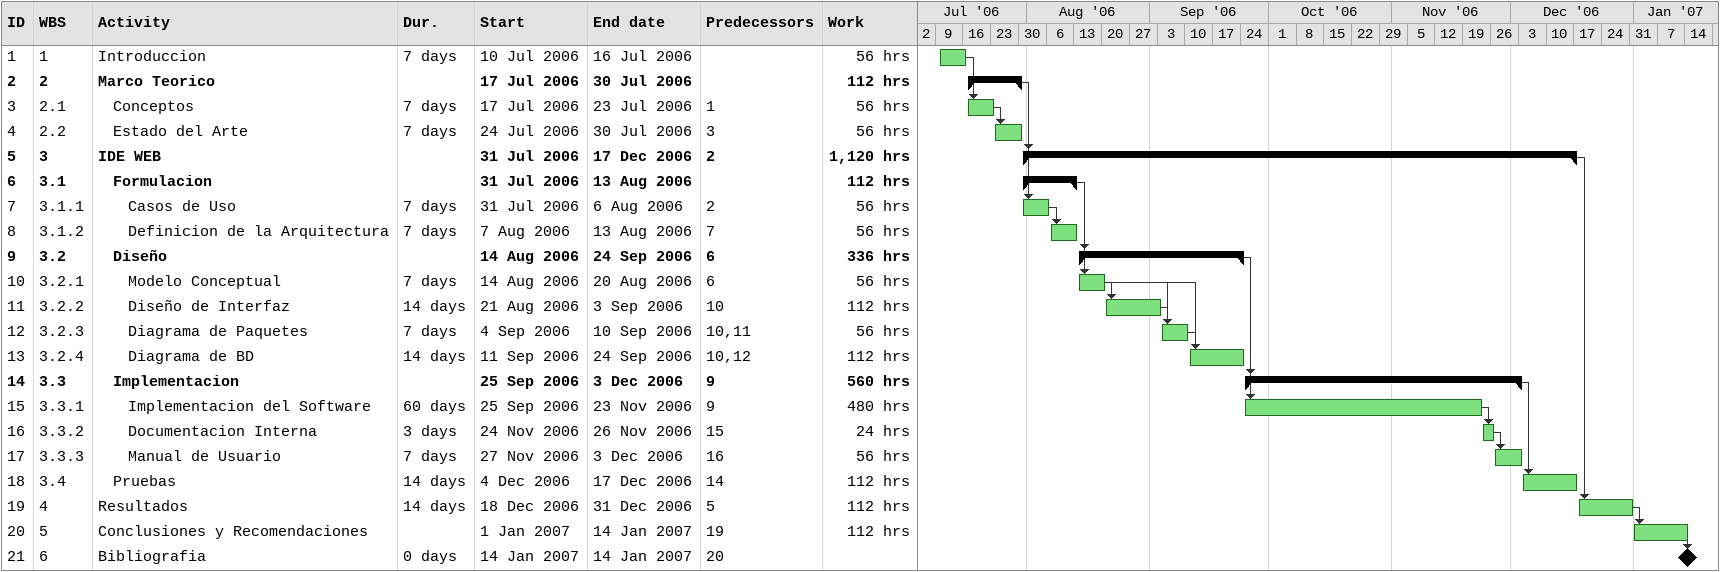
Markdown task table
| ID | WBS | Task | Duration | Start | Finish | Predecessors | Work (h) |
|---|---|---|---|---|---|---|---|
| 1 | 1 | Introduccion | 7d | 2006-07-10 | 2006-07-16 |  | 56 |
| 2 | 2 | **Marco Teorico** |  | 2006-07-17 | 2006-07-30 |  | 112 |
| 3 | 2.1 | Conceptos | 7d | 2006-07-17 | 2006-07-23 | 1 | 56 |
| 4 | 2.2 | Estado del Arte | 7d | 2006-07-24 | 2006-07-30 | 3 | 56 |
| 5 | 3 | **IDE WEB** |  | 2006-07-31 | 2006-12-17 | 2 | 1120 |
| 6 | 3.1 | **Formulacion** |  | 2006-07-31 | 2006-08-13 |  | 112 |
| 7 | 3.1.1 | Casos de Uso | 7d | 2006-07-31 | 2006-08-06 | 2 | 56 |
| 8 | 3.1.2 | Definicion de la Arquitectura | 7d | 2006-08-07 | 2006-08-13 | 7 | 56 |
| 9 | 3.2 | **Diseño** |  | 2006-08-14 | 2006-09-24 | 6 | 336 |
| 10 | 3.2.1 | Modelo Conceptual | 7d | 2006-08-14 | 2006-08-20 | 6 | 56 |
| 11 | 3.2.2 | Diseño de Interfaz | 14d | 2006-08-21 | 2006-09-03 | 10 | 112 |
| 12 | 3.2.3 | Diagrama de Paquetes | 7d | 2006-09-04 | 2006-09-10 | 10, 11 | 56 |
| 13 | 3.2.4 | Diagrama de BD | 14d | 2006-09-11 | 2006-09-24 | 10, 12 | 112 |
| 14 | 3.3 | **Implementacion** |  | 2006-09-25 | 2006-12-03 | 9 | 560 |
| 15 | 3.3.1 | Implementacion del Software | 60d | 2006-09-25 | 2006-11-23 | 9 | 480 |
| 16 | 3.3.2 | Documentacion Interna | 3d | 2006-11-24 | 2006-11-26 | 15 | 24 |
| 17 | 3.3.3 | Manual de Usuario | 7d | 2006-11-27 | 2006-12-03 | 16 | 56 |
| 18 | 3.4 | Pruebas | 14d | 2006-12-04 | 2006-12-17 | 14 | 112 |
| 19 | 4 | Resultados | 14d | 2006-12-18 | 2006-12-31 | 5 | 112 |
| 20 | 5 | Conclusiones y Recomendaciones |  | 2007-01-01 | 2007-01-14 | 19 | 112 |
| 21 | 6 | Bibliografia | 0d | 2007-01-14 | 2007-01-14 | 20 |  |
